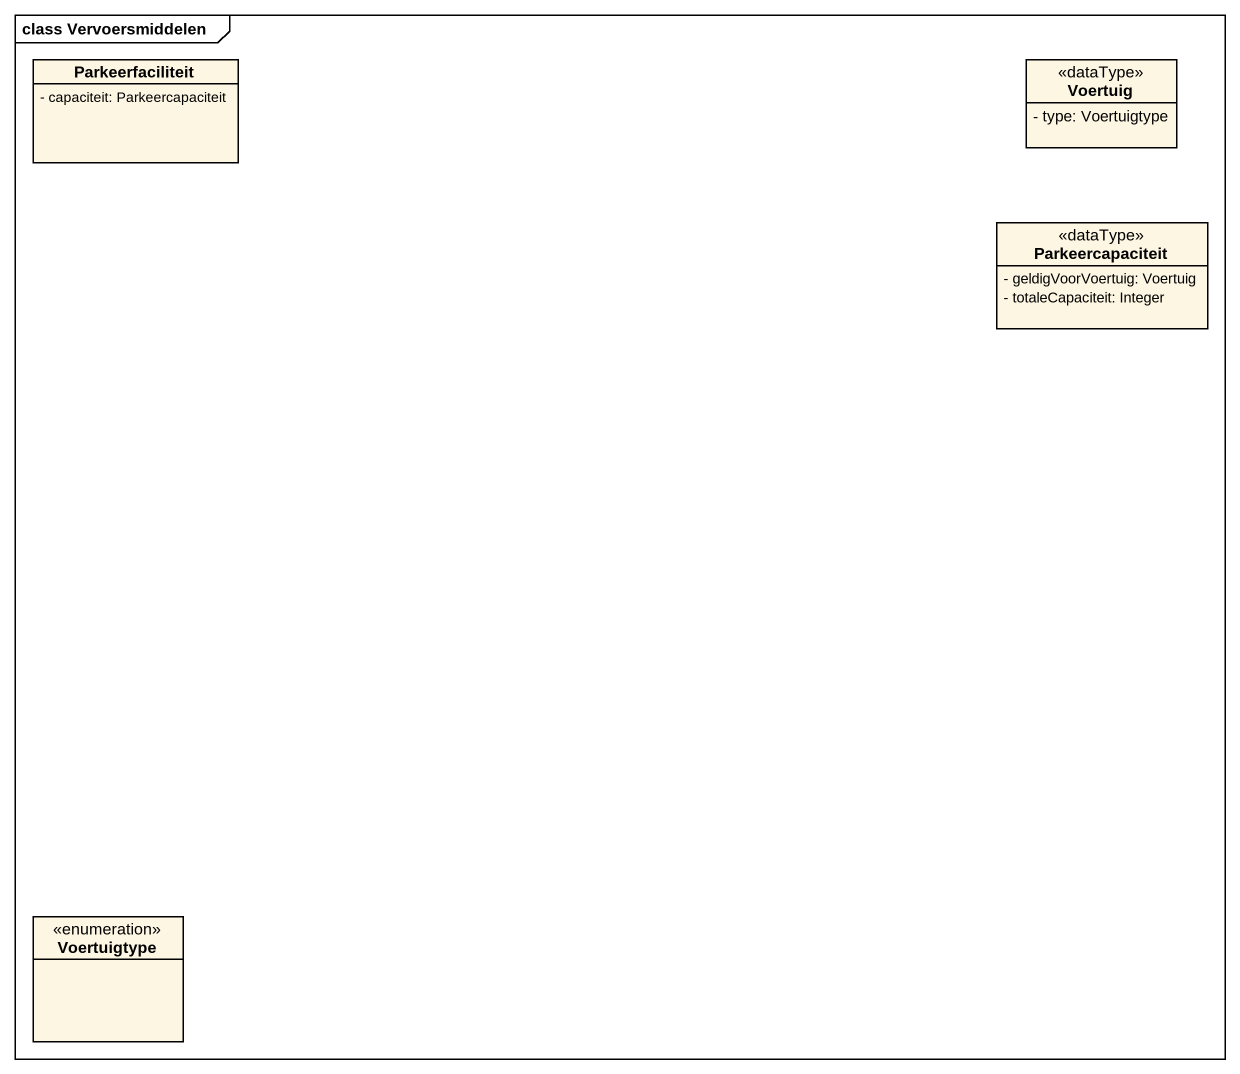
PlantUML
@startuml
mainframe class Vervoersmiddelen
hide circle
hide empty members
skinparam classAttributeIconSize 0
class Parkeerfaciliteit {
  - capaciteit: Parkeercapaciteit
}
class Voertuig <<dataType>> {
  - type: Voertuigtype
}
class Parkeercapaciteit <<dataType>> {
  - geldigVoorVoertuig: Voertuig
  - totaleCapaciteit: Integer
}
enum Voertuigtype
@enduml
